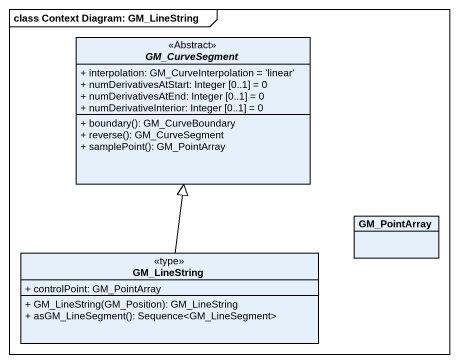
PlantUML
@startuml
mainframe class Context Diagram: GM_LineString
hide circle
hide empty members
skinparam classAttributeIconSize 0
abstract class GM_CurveSegment <<Abstract>> {
  + interpolation: GM_CurveInterpolation = 'linear'
  + numDerivativesAtStart: Integer [0..1] = 0
  + numDerivativesAtEnd: Integer [0..1] = 0
  + numDerivativeInterior: Integer [0..1] = 0
  + boundary(): GM_CurveBoundary
  + reverse(): GM_CurveSegment
  + samplePoint(): GM_PointArray
}
class GM_PointArray
class GM_LineString <<type>> {
  + controlPoint: GM_PointArray
  + GM_LineString(GM_Position): GM_LineString
  + asGM_LineSegment(): Sequence<GM_LineSegment>
}
GM_LineString -up-|> GM_CurveSegment
@enduml
